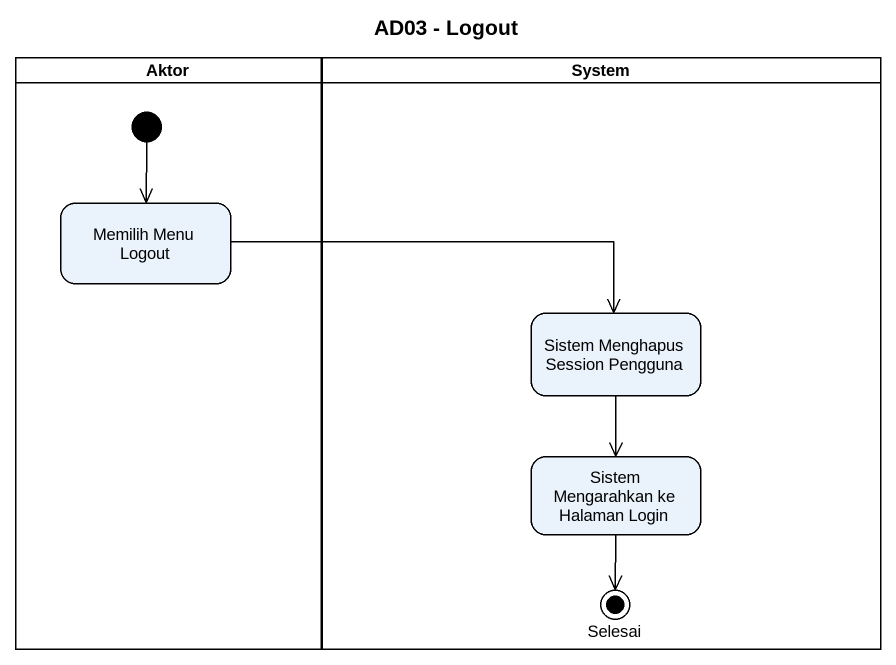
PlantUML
@startuml
title AD03 - Logout
hide empty description
state Aktor <<partition>> {
  state "Memilih Menu Logout" as Memilih_Menu_Logout
  [*] --> Memilih_Menu_Logout
}
state System <<partition>> {
  state "Sistem Menghapus Session Pengguna" as Sistem_Menghapus_Session
  state "Sistem Mengarahkan ke Halaman Login" as Sistem_Mengarahkan_ke
  state Selesai <<end>>
}
Memilih_Menu_Logout -right-> Sistem_Menghapus_Session
Sistem_Menghapus_Session --> Sistem_Mengarahkan_ke
Sistem_Mengarahkan_ke --> Selesai
@enduml
